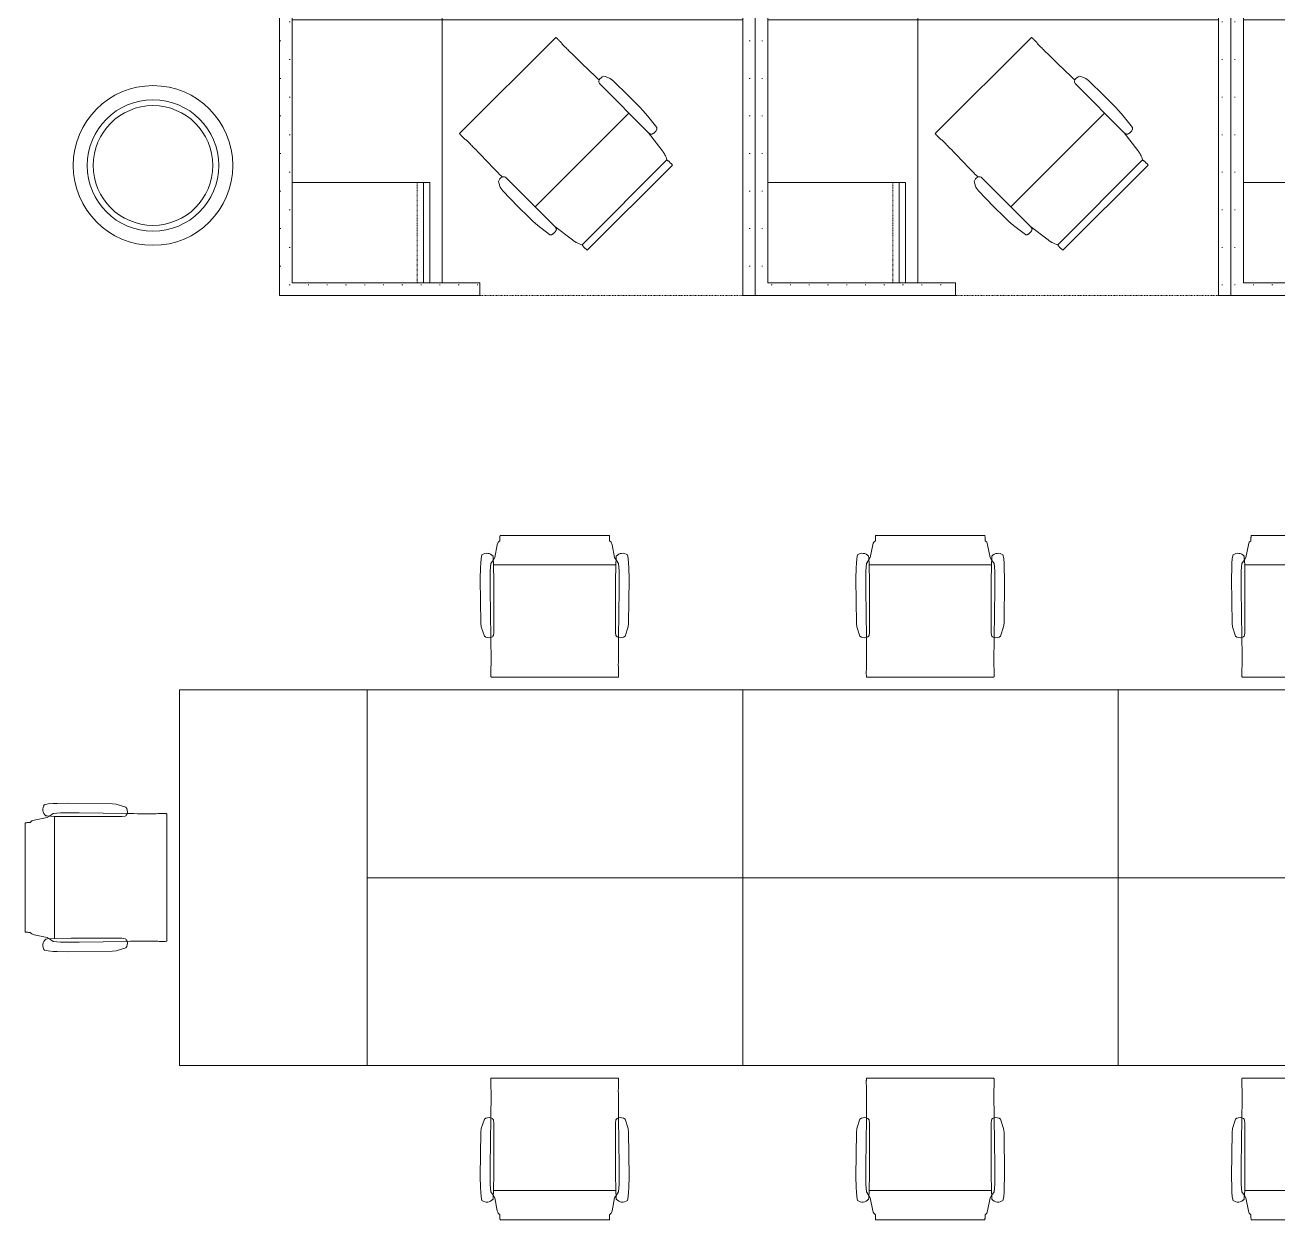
# Model space of a CAD drawing. Header units: inches. Extents: x 416 to 2283, y -56 to 1824.
# Drawn here: x 1849.6 to 2049.7, y 581.5 to 772.3 of the extents above; entities that cross this region are included whole.
import ezdxf

# ---------------------------------------------------------------- set-up
doc = ezdxf.new("R2010")
doc.units = ezdxf.units.IN
doc.header["$MEASUREMENT"] = 0
doc.linetypes.add('DASH 1_32_', pattern=[0.0625, 0.03125, -0.03125])
doc.linetypes.add('Dash 1_8_', pattern=[0.25, 0.125, -0.125])
doc.layers.add('I-FURN', color=30, linetype='Continuous', lineweight=9)
doc.layers.add('I-FURN-PNLS', color=30, linetype='Continuous', lineweight=9)

# ---------------------------------------------------------------- blocks, each defined once
blk = doc.blocks.new('Adjustable Workstation 1 - 7 x 7-7146735-Level XX  POWER _ SIGNAL')
at = {"layer": 'I-FURN'}
h = blk.add_hatch(dxfattribs=at)
h.set_pattern_fill('FP1_1', color=256, style=0, pattern_type=2)
h.set_pattern_definition([(90, (805.175, -2118.223), (-3, 1.5), [0.127, -2.873])])
h.paths.add_polyline_path([(76, -2), (76, 0), (0, 0), (0, -76), (76, -76), (76, -44), (74, -44), (74, -74), (2, -74), (2, -2), (50.73, -2)], flags=0)
for p, q in [((76, 0), (0, 0)), ((0, 0), (0, -76)), ((0, 0), (76, 0)), ((0, -76), (0, 0)), ((76, -2), (76, 0)), ((76, 0), (76, -2)), ((32, -2), (2, -2)), ((2, -2), (2, -74)), ((2, -74), (2, -2)), ((2, -2), (32, -2)), ((2, -74), (2, -2)), ((2, -2), (76, -2)), ((32, -2), (2, -2)), ((2, -2), (2, -50)), ((32, -74), (32, -2)), ((32, -2), (32, -74)), ((76, -2), (32, -2)), ((76, -44), (74, -44)), ((74, -44), (74, -74)), ((74, -50), (74, -44)), ((74, -44), (76, -44)), ((76, -76), (76, -44)), ((76, -44), (76, -76)), ((2, -50), (2, -74)), ((32, -50), (2, -50)), ((2, -50), (2, -74)), ((2, -74), (2, -50)), ((2, -50), (32, -50)), ((74, -50), (32, -50)), ((32, -50), (74, -50)), ((74, -52), (74, -50)), ((74, -74), (74, -50)), ((74, -50), (74, -74)), ((58, -52), (74, -52)), ((58, -52), (74, -52)), ((58, -52), (74, -52)), ((58, -52), (74, -52)), ((58, -52), (74, -52)), ((58, -52), (74, -52)), ((58, -52), (58, -74)), ((74, -52), (58, -52)), ((74, -52), (58, -52)), ((58, -52), (58, -53)), ((74, -52), (58, -52)), ((58, -52), (74, -52)), ((58, -52), (58, -53)), ((58, -52), (58, -53)), ((74, -52), (58, -52)), ((58, -52), (74, -52)), ((58, -52), (58, -53)), ((58, -52), (58, -53)), ((74, -52), (58, -52)), ((58, -52), (74, -52)), ((58, -52), (58, -53)), ((58, -52), (58, -53)), ((74, -74), (74, -52)), ((74, -53), (74, -52)), ((74, -53), (74, -52)), ((74, -52), (74, -53)), ((74, -53), (74, -52)), ((74, -52), (74, -53)), ((74, -53), (74, -52)), ((74, -52), (74, -53)), ((74, -53), (74, -52)), ((58, -53), (74, -53)), ((58, -74), (58, -53)), ((58, -53), (74, -53)), ((74, -53), (58, -53)), ((58, -53), (74, -53)), ((74, -53), (58, -53)), ((58, -53), (74, -53)), ((74, -53), (58, -53)), ((58, -53), (74, -53)), ((74, -53), (74, -74)), ((74, -74), (74, -53)), ((2, -74), (32, -74)), ((32, -74), (2, -74)), ((74, -74), (2, -74)), ((2, -74), (32, -74)), ((2, -74), (32, -74)), ((32, -74), (2, -74)), ((32, -74), (58, -74)), ((32, -74), (74, -74)), ((74, -74), (32, -74)), ((58, -74), (74, -74)), ((74, -74), (58, -74)), ((58, -74), (74, -74)), ((0, -76), (76, -76)), ((76, -76), (0, -76))]:
    blk.add_line(p, q, dxfattribs=at)
at = {"layer": 'I-FURN', "linetype": 'Dash 1_8_'}
for p, q in [((76, 0), (76, -2)), ((76, -2), (76, -44)), ((76, -44), (76, -76))]:
    blk.add_line(p, q, dxfattribs=at)
at = {"layer": 'I-FURN', "linetype": 'DASH 1_32_'}
blk.add_line((58, -54), (74, -54), dxfattribs=at)
blk = doc.blocks.new('Adjustable Workstation 1 - 7 x 7-V2-Level XX  POWER _ SIGNAL')
at = {"layer": 'I-FURN'}
h = blk.add_hatch(dxfattribs=at)
h.set_pattern_fill('FP1_3', color=256, style=0, pattern_type=2)
h.set_pattern_definition([(90, (805.175, -2042.223), (-3, 1.5), [0.127, -2.873])])
h.paths.add_polyline_path([(76, -69.21), (76, -44), (74, -44), (74, -74), (2, -74), (2, -2), (76, -2), (76, 0), (0, 0), (0, -76), (76, -76), (76, -74)], flags=0)
for p, q in [((76, 0), (0, 0)), ((0, 0), (0, -76)), ((0, 0), (76, 0)), ((0, -76), (0, 0)), ((76, -2), (76, 0)), ((76, 0), (76, -2)), ((32, -2), (2, -2)), ((2, -2), (2, -74)), ((2, -74), (2, -2)), ((2, -2), (32, -2)), ((2, -74), (2, -2)), ((2, -2), (76, -2)), ((32, -2), (2, -2)), ((2, -2), (2, -50)), ((32, -74), (32, -2)), ((32, -2), (32, -74)), ((76, -2), (32, -2)), ((76, -44), (74, -44)), ((74, -44), (74, -74)), ((74, -50), (74, -44)), ((74, -44), (76, -44)), ((76, -76), (76, -44)), ((76, -44), (76, -76)), ((2, -50), (2, -74)), ((32, -50), (2, -50)), ((2, -50), (2, -74)), ((2, -74), (2, -50)), ((2, -50), (32, -50)), ((74, -50), (32, -50)), ((32, -50), (74, -50)), ((74, -52), (74, -50)), ((74, -74), (74, -50)), ((74, -50), (74, -74)), ((58, -52), (74, -52)), ((58, -52), (74, -52)), ((58, -52), (74, -52)), ((58, -52), (74, -52)), ((58, -52), (74, -52)), ((58, -52), (74, -52)), ((58, -52), (58, -74)), ((74, -52), (58, -52)), ((74, -52), (58, -52)), ((58, -52), (58, -53)), ((74, -52), (58, -52)), ((58, -52), (74, -52)), ((58, -52), (58, -53)), ((58, -52), (58, -53)), ((74, -52), (58, -52)), ((58, -52), (74, -52)), ((58, -52), (58, -53)), ((58, -52), (58, -53)), ((74, -52), (58, -52)), ((58, -52), (74, -52)), ((58, -52), (58, -53)), ((58, -52), (58, -53)), ((74, -74), (74, -52)), ((74, -53), (74, -52)), ((74, -53), (74, -52)), ((74, -52), (74, -53)), ((74, -53), (74, -52)), ((74, -52), (74, -53)), ((74, -53), (74, -52)), ((74, -52), (74, -53)), ((74, -53), (74, -52)), ((58, -53), (74, -53)), ((58, -74), (58, -53)), ((58, -53), (74, -53)), ((74, -53), (58, -53)), ((58, -53), (74, -53)), ((74, -53), (58, -53)), ((58, -53), (74, -53)), ((74, -53), (58, -53)), ((58, -53), (74, -53)), ((74, -53), (74, -74)), ((74, -74), (74, -53)), ((2, -74), (32, -74)), ((32, -74), (2, -74)), ((74, -74), (2, -74)), ((2, -74), (32, -74)), ((2, -74), (32, -74)), ((32, -74), (2, -74)), ((32, -74), (58, -74)), ((32, -74), (74, -74)), ((74, -74), (32, -74)), ((58, -74), (74, -74)), ((74, -74), (58, -74)), ((58, -74), (74, -74)), ((0, -76), (76, -76)), ((76, -76), (0, -76))]:
    blk.add_line(p, q, dxfattribs=at)
at = {"layer": 'I-FURN', "linetype": 'Dash 1_8_'}
for p, q in [((76, 0), (76, -2)), ((76, -2), (76, -44)), ((76, -44), (76, -76))]:
    blk.add_line(p, q, dxfattribs=at)
at = {"layer": 'I-FURN', "linetype": 'DASH 1_32_'}
blk.add_line((58, -54), (74, -54), dxfattribs=at)
blk = doc.blocks.new('HermanMiller_Collection_Eames_AluminumGroup_LoungeChairSwivel - Arms Swivel Base-6962362-Level XX  POWER _ SIGNAL')
at = {"layer": 'I-FURN'}
for p, q in [((-6.94, 12.09), (-4.59, 12.38)), ((-4.59, 12.38), (-3.51, 12.46)), ((-3.51, 12.46), (-2.64, 12.49)), ((-2.64, 12.49), (-0.18, 12.49)), ((-0.18, 12.49), (3.32, 12.43)), ((3.32, 12.43), (3.84, 12.38)), ((3.84, 12.38), (3.99, 12.34)), ((3.99, 12.34), (4.64, 12.01)), ((-10.12, 10.12), (-6.61, 10.58)), ((-6.61, 10.58), (-6.94, 10.64)), ((-6.61, 10.58), (4.33, 10.58)), ((-2.19, 10.58), (-2.19, -10.58)), ((4.64, 12.01), (4.83, 11.89)), ((13.22, 10.83), (13.22, 10.86)), ((14.64, 10.85), (14.64, -10.85)), ((-12.96, -9.61), (-12.96, 9.61)), ((-11.95, 9.63), (-11.95, 9.59)), ((-11.95, 9.59), (-11.76, 9.6)), ((-11.76, -9.6), (-11.76, 9.6)), ((-11.95, -9.59), (-11.95, -9.63)), ((-11.76, -9.6), (-11.95, -9.59)), ((-6.61, -10.58), (-10.12, -10.12)), ((-6.94, -10.64), (-6.61, -10.58)), ((-6.61, -10.58), (4.33, -10.58)), ((4.64, -12.01), (3.99, -12.34)), ((4.83, -11.89), (4.64, -12.01)), ((13.22, -10.86), (13.22, -10.83)), ((-4.59, -12.38), (-6.94, -12.09)), ((-3.51, -12.46), (-4.59, -12.38)), ((-2.64, -12.49), (-3.51, -12.46)), ((-0.18, -12.49), (-2.64, -12.49)), ((3.32, -12.43), (-0.18, -12.49)), ((3.84, -12.38), (3.32, -12.43)), ((3.99, -12.34), (3.84, -12.38))]:
    blk.add_line(p, q, dxfattribs=at)
at = {"layer": 'I-FURN', "flags": 128}
for points in [[(4.94, 10.96), (5.23, 10.95), (5.52, 10.95)], [(5.52, -10.95), (5.23, -10.95), (4.94, -10.96)]]:
    blk.add_lwpolyline(points, dxfattribs=at)
at = {"layer": 'I-FURN'}
for centre, radius, start, end in [((4.33, 11.27), 0.69, 270, 332.7502), ((3.68, 11.28), 1.3, 345.8347, 28.1255), ((-12.38, 5.3), 4.35, 84.2936, 97.7064), ((-12.38, -5.3), 4.35, 262.2936, 275.7064), ((4.33, -11.27), 0.69, 27.2498, 90), ((3.68, -11.28), 1.3, 331.8745, 14.1653)]:
    blk.add_arc(centre, radius, start, end, dxfattribs=at)
for points, knots in [([(-6.94, 10.64), (-6.95, 10.65), (-6.96, 10.65), (-6.99, 10.65), (-7, 10.66), (-7.02, 10.67), (-7.03, 10.68), (-7.05, 10.69), (-7.06, 10.7), (-7.07, 10.71), (-7.08, 10.72), (-7.09, 10.73), (-7.1, 10.74), (-7.11, 10.76), (-7.11, 10.77), (-7.12, 10.78), (-7.13, 10.8), (-7.14, 10.81), (-7.15, 10.83), (-7.16, 10.85), (-7.17, 10.87), (-7.18, 10.9), (-7.2, 10.95), (-7.22, 11.02), (-7.24, 11.11), (-7.25, 11.23), (-7.26, 11.37), (-7.25, 11.52), (-7.23, 11.66), (-7.21, 11.77), (-7.18, 11.85), (-7.16, 11.9), (-7.15, 11.92), (-7.14, 11.94), (-7.13, 11.96), (-7.12, 11.97), (-7.11, 11.98), (-7.1, 12), (-7.09, 12.01), (-7.08, 12.02), (-7.07, 12.03), (-7.06, 12.04), (-7.05, 12.04), (-7.05, 12.05), (-7.03, 12.06), (-7.02, 12.07), (-7, 12.08), (-6.99, 12.08), (-6.97, 12.09), (-6.95, 12.09), (-6.94, 12.09)], [-1, -1, -1, -1, -0.984375, -0.96875, -0.957031, -0.953125, -0.9375, -0.921875, -0.917969, -0.914062, -0.90625, -0.890625, -0.882812, -0.875, -0.867188, -0.859375, -0.84375, -0.835938, -0.828125, -0.8125, -0.796875, -0.78125, -0.75, -0.708333, -0.666667, -0.583333, -0.5, -0.416667, -0.333333, -0.25, -0.208333, -0.1875, -0.166667, -0.15625, -0.145833, -0.135417, -0.125, -0.114583, -0.104167, -0.09375, -0.088542, -0.083333, -0.078125, -0.072917, -0.0625, -0.052083, -0.041667, -0.03125, -0.020833, 0, 0, 0, 0]), ([(13.22, 10.86), (13.22, 10.87), (13.22, 10.87), (13.23, 10.87), (13.25, 10.88), (13.27, 10.88), (13.29, 10.88), (13.32, 10.88), (13.34, 10.88)], [-1, -1, -1, -1, -0.75, -0.625, -0.5, -0.375, -0.25, 0, 0, 0, 0]), ([(13.34, 10.88), (13.4, 10.89), (13.61, 10.9), (13.97, 10.9), (14.25, 10.89), (14.38, 10.89), (14.47, 10.88), (14.54, 10.87), (14.6, 10.87), (14.63, 10.86), (14.64, 10.85), (14.64, 10.85)], [-1, -1, -1, -1, -0.857143, -0.571429, -0.428571, -0.357143, -0.285714, -0.214286, -0.142857, -0.071429, 0, 0, 0, 0]), ([(-6.94, -12.09), (-6.95, -12.09), (-6.96, -12.09), (-6.99, -12.08), (-7, -12.08), (-7.02, -12.07), (-7.03, -12.06), (-7.05, -12.05), (-7.06, -12.04), (-7.07, -12.03), (-7.08, -12.02), (-7.09, -12.01), (-7.1, -12), (-7.11, -11.98), (-7.12, -11.97), (-7.12, -11.96), (-7.13, -11.94), (-7.14, -11.93), (-7.15, -11.91), (-7.16, -11.89), (-7.17, -11.87), (-7.18, -11.84), (-7.21, -11.77), (-7.23, -11.66), (-7.26, -11.47), (-7.26, -11.28), (-7.24, -11.11), (-7.22, -11.02), (-7.2, -10.95), (-7.18, -10.89), (-7.16, -10.85), (-7.15, -10.82), (-7.13, -10.8), (-7.13, -10.78), (-7.12, -10.77), (-7.11, -10.76), (-7.1, -10.74), (-7.08, -10.73), (-7.08, -10.72), (-7.07, -10.71), (-7.06, -10.7), (-7.05, -10.69), (-7.05, -10.69), (-7.03, -10.68), (-7.02, -10.67), (-7, -10.66), (-6.99, -10.65), (-6.97, -10.65), (-6.95, -10.65), (-6.94, -10.64)], [-1, -1, -1, -1, -0.984375, -0.96875, -0.957031, -0.953125, -0.9375, -0.921875, -0.917969, -0.914062, -0.90625, -0.890625, -0.882812, -0.875, -0.867188, -0.859375, -0.84375, -0.835938, -0.828125, -0.8125, -0.796875, -0.78125, -0.75, -0.666667, -0.583333, -0.416667, -0.333333, -0.291667, -0.25, -0.208333, -0.1875, -0.166667, -0.15625, -0.145833, -0.135417, -0.125, -0.114583, -0.104167, -0.09375, -0.088542, -0.083333, -0.078125, -0.072917, -0.0625, -0.052083, -0.041667, -0.03125, -0.020833, 0, 0, 0, 0]), ([(13.34, -10.88), (13.32, -10.88), (13.29, -10.88), (13.27, -10.88), (13.25, -10.88), (13.23, -10.87), (13.22, -10.87), (13.22, -10.87), (13.22, -10.86)], [-1, -1, -1, -1, -0.75, -0.625, -0.5, -0.375, -0.25, 0, 0, 0, 0]), ([(14.64, -10.85), (14.64, -10.86), (14.62, -10.86), (14.52, -10.88), (14.27, -10.9), (13.87, -10.9), (13.54, -10.9), (13.4, -10.89), (13.34, -10.88)], [-1, -1, -1, -1, -0.892857, -0.785714, -0.571429, -0.285714, -0.142857, 0, 0, 0, 0])]:
    blk.add_open_spline(points, degree=3, knots=knots, dxfattribs=at)
for points in [[(-10.83, 9.99), (-10.79, 10), (-10.71, 10.02), (-10.55, 10.06), (-10.35, 10.09), (-10.2, 10.11), (-10.12, 10.12)], [(5.52, 10.95), (6.54, 10.92), (8.59, 10.89), (10.68, 10.85), (11.73, 10.84)], [(11.73, 10.84), (11.97, 10.84), (12.47, 10.83), (12.96, 10.83), (13.22, 10.83)], [(-11.76, 9.6), (-11.64, 9.67), (-11.37, 9.8), (-11.02, 9.92), (-10.83, 9.99)], [(-10.83, -9.99), (-11.02, -9.92), (-11.37, -9.8), (-11.64, -9.67), (-11.76, -9.6)], [(-10.12, -10.12), (-10.2, -10.11), (-10.35, -10.09), (-10.55, -10.06), (-10.71, -10.02), (-10.79, -10), (-10.83, -9.99)], [(11.73, -10.84), (10.68, -10.85), (8.59, -10.89), (6.54, -10.92), (5.52, -10.95)], [(13.22, -10.83), (12.96, -10.83), (12.47, -10.83), (11.97, -10.84), (11.73, -10.84)]]:
    blk.add_open_spline(points, degree=3, dxfattribs=at)
blk = doc.blocks.new('Adjustable Workstation 1 - 7 x 7-V4-Level XX  POWER _ SIGNAL')
at = {"layer": 'I-FURN'}
h = blk.add_hatch(dxfattribs=at)
h.set_pattern_fill('FP1_5', color=256, style=0, pattern_type=2)
h.set_pattern_definition([(90, (805.175, -1966.223), (-3, 1.5), [0.127, -2.873])])
h.paths.add_polyline_path([(76, 0), (0, 0), (0, -76), (76, -76), (76, -44), (74, -44), (74, -74), (2, -74), (2, -2), (76, -2)], flags=0)
for p, q in [((76, 0), (0, 0)), ((0, 0), (0, -76)), ((0, 0), (76, 0)), ((0, -76), (0, 0)), ((76, -2), (76, 0)), ((76, 0), (76, -2)), ((32, -2), (2, -2)), ((2, -2), (2, -74)), ((2, -74), (2, -2)), ((2, -2), (32, -2)), ((2, -74), (2, -2)), ((2, -2), (76, -2)), ((32, -2), (2, -2)), ((2, -2), (2, -50)), ((32, -74), (32, -2)), ((32, -2), (32, -74)), ((76, -2), (32, -2)), ((76, -44), (74, -44)), ((74, -44), (74, -74)), ((74, -50), (74, -44)), ((74, -44), (76, -44)), ((76, -76), (76, -44)), ((76, -44), (76, -76)), ((2, -50), (2, -74)), ((32, -50), (2, -50)), ((2, -50), (2, -74)), ((2, -74), (2, -50)), ((2, -50), (32, -50)), ((74, -50), (32, -50)), ((32, -50), (74, -50)), ((74, -52), (74, -50)), ((74, -74), (74, -50)), ((74, -50), (74, -74)), ((58, -52), (74, -52)), ((58, -52), (74, -52)), ((58, -52), (74, -52)), ((58, -52), (74, -52)), ((58, -52), (74, -52)), ((58, -52), (74, -52)), ((58, -52), (58, -74)), ((74, -52), (58, -52)), ((74, -52), (58, -52)), ((58, -52), (58, -53)), ((74, -52), (58, -52)), ((58, -52), (74, -52)), ((58, -52), (58, -53)), ((58, -52), (58, -53)), ((74, -52), (58, -52)), ((58, -52), (74, -52)), ((58, -52), (58, -53)), ((58, -52), (58, -53)), ((74, -52), (58, -52)), ((58, -52), (74, -52)), ((58, -52), (58, -53)), ((58, -52), (58, -53)), ((74, -74), (74, -52)), ((74, -53), (74, -52)), ((74, -53), (74, -52)), ((74, -52), (74, -53)), ((74, -53), (74, -52)), ((74, -52), (74, -53)), ((74, -53), (74, -52)), ((74, -52), (74, -53)), ((74, -53), (74, -52)), ((58, -53), (74, -53)), ((58, -74), (58, -53)), ((58, -53), (74, -53)), ((74, -53), (58, -53)), ((58, -53), (74, -53)), ((74, -53), (58, -53)), ((58, -53), (74, -53)), ((74, -53), (58, -53)), ((58, -53), (74, -53)), ((74, -53), (74, -74)), ((74, -74), (74, -53)), ((2, -74), (32, -74)), ((32, -74), (2, -74)), ((74, -74), (2, -74)), ((2, -74), (32, -74)), ((2, -74), (32, -74)), ((32, -74), (2, -74)), ((32, -74), (58, -74)), ((32, -74), (74, -74)), ((74, -74), (32, -74)), ((58, -74), (74, -74)), ((74, -74), (58, -74)), ((58, -74), (74, -74)), ((0, -76), (76, -76)), ((76, -76), (0, -76))]:
    blk.add_line(p, q, dxfattribs=at)
at = {"layer": 'I-FURN', "linetype": 'Dash 1_8_'}
for p, q in [((76, 0), (76, -2)), ((76, -2), (76, -44)), ((76, -44), (76, -76))]:
    blk.add_line(p, q, dxfattribs=at)
at = {"layer": 'I-FURN', "linetype": 'DASH 1_32_'}
blk.add_line((58, -54), (74, -54), dxfattribs=at)
blk = doc.blocks.new('Seating-Small-Teknion-STBB_Qui-R2014 - Small-7264094-Level XX  POWER _ SIGNAL')
at = {"layer": 'I-FURN'}
for radius in [10.5, 9.56]:
    blk.add_circle((0, 0), radius, dxfattribs=at)
for start, end in [(0, 180), (180, 0)]:
    blk.add_arc((0, 0), 12.75, start, end, dxfattribs=at)
blk = doc.blocks.new('F - BENCHING _RECTANGULAR-1 CHAIRS_ - F - BENCHING _RECTANGULAR-1 CHAIRS_-7118175-Level XX  POWER _ SIGNAL')
at = {"layer": 'I-FURN'}
for p, q in [((-10.14, -17.03), (10.2, -17.03)), ((-11.69, -25.08), (-11.2, -23.58)), ((-10.28, -31.02), (-10.17, -23.35)), ((-9.74, -23.68), (-9.68, -24.18)), ((9.75, -24.18), (9.81, -23.68)), ((10.24, -23.35), (10.35, -31.02)), ((11.27, -23.58), (11.76, -25.08)), ((-11.85, -32.67), (-11.75, -25.67)), ((-11.75, -25.67), (-11.69, -25.08)), ((-9.68, -24.18), (-9.68, -32.27)), ((9.75, -32.27), (9.75, -24.18)), ((11.76, -25.08), (11.82, -25.67)), ((11.82, -25.67), (11.92, -32.67)), ((-10.28, -34.02), (-10.28, -31.02)), ((10.35, -31.02), (10.35, -34.02)), ((-11.8, -34.53), (-11.85, -32.67)), ((-10.18, -35.18), (-10.28, -34.02)), ((-9.68, -32.27), (-9.73, -34.95)), ((9.79, -34.95), (9.75, -32.27)), ((10.35, -34.02), (10.24, -35.18)), ((11.92, -32.67), (11.87, -34.53)), ((-11.77, -35.18), (-11.8, -34.53)), ((-11.7, -35.95), (-11.77, -35.18)), ((-11.59, -36.56), (-11.7, -35.95)), ((-9.77, -35.78), (-10.18, -35.18)), ((-9.73, -34.95), (-9.79, -36.11)), ((-9.54, -36.11), (-9.77, -35.78)), ((-9.73, -34.95), (9.79, -34.95)), ((9.84, -35.78), (9.61, -36.11)), ((9.86, -36.11), (9.79, -34.95)), ((10.24, -35.18), (9.84, -35.78)), ((11.77, -35.95), (11.66, -36.56)), ((11.84, -35.18), (11.77, -35.95)), ((11.87, -34.53), (11.84, -35.18)), ((-9.79, -36.11), (-9.81, -36.34)), ((-9.14, -38.18), (-9.54, -36.11)), ((9.61, -36.11), (9.21, -38.18)), ((9.88, -36.34), (9.86, -36.11)), ((-8.99, -38.56), (-9.14, -38.18)), ((-8.74, -38.82), (-8.99, -38.56)), ((8.75, -39.66), (-8.68, -39.66)), ((9.06, -38.56), (8.8, -38.82)), ((9.13, -38.42), (9.06, -38.56)), ((9.21, -38.18), (9.13, -38.42))]:
    blk.add_line(p, q, dxfattribs=at)
for centre, radius, start, end in [((-10.48, -24.43), 1.12, 73.9109, 130.257), ((-10.4, -24.1), 0.781, 32.3218, 73.1534), ((10.47, -24.1), 0.781, 106.8466, 147.6782), ((10.55, -24.43), 1.12, 49.743, 106.0891), ((-10.82, -35.49), 1.32, 234.065, 319.935), ((10.89, -35.49), 1.32, 220.065, 305.935)]:
    blk.add_arc(centre, radius, start, end, dxfattribs=at)
for points, knots in [([(-10.18, -17.97), (-10.18, -17.85), (-10.18, -17.64), (-10.18, -17.41), (-10.17, -17.27), (-10.17, -17.19), (-10.16, -17.12), (-10.15, -17.06), (-10.14, -17.03), (-10.14, -17.03), (-10.14, -17.03)], [-1, -1, -1, -1, -0.727273, -0.545455, -0.454545, -0.363636, -0.272727, -0.181818, -0.090909, 0, 0, 0, 0]), ([(10.2, -17.03), (10.21, -17.03), (10.23, -17.1), (10.25, -17.4), (10.25, -17.73), (10.25, -17.89), (10.25, -17.97)], [-1, -1, -1, -1, -0.727273, -0.363636, -0.181818, 0, 0, 0, 0]), ([(-8.68, -39.66), (-8.68, -39.66), (-8.69, -39.64), (-8.7, -39.59), (-8.71, -39.5), (-8.73, -39.28), (-8.73, -39.01), (-8.74, -38.82)], [-1, -1, -1, -1, -0.888889, -0.777778, -0.666667, -0.444444, 0, 0, 0, 0]), ([(8.8, -38.82), (8.8, -38.87), (8.8, -39.01), (8.8, -39.19), (8.79, -39.34), (8.78, -39.44), (8.78, -39.53), (8.77, -39.59), (8.76, -39.64), (8.75, -39.66), (8.75, -39.66)], [-1, -1, -1, -1, -0.888889, -0.666667, -0.555556, -0.444444, -0.333333, -0.222222, -0.111111, 0, 0, 0, 0])]:
    blk.add_open_spline(points, degree=3, knots=knots, dxfattribs=at)
for points in [[(-10.13, -18.94), (-10.14, -18.78), (-10.16, -18.46), (-10.17, -18.13), (-10.18, -17.97)], [(10.25, -17.97), (10.24, -18.13), (10.23, -18.46), (10.21, -18.78), (10.2, -18.94)], [(-10.17, -23.35), (-10.16, -22.62), (-10.15, -21.16), (-10.14, -19.68), (-10.13, -18.94)], [(10.2, -18.94), (10.2, -19.68), (10.21, -21.16), (10.23, -22.62), (10.24, -23.35)]]:
    blk.add_open_spline(points, degree=3, dxfattribs=at)
at = {"layer": 'I-FURN-PNLS'}
for p, q in [((-30, 15), (30, 15)), ((-30, -15), (-30, 15)), ((30, 15), (30, -15)), ((30, -15), (-30, -15))]:
    blk.add_line(p, q, dxfattribs=at)
blk = doc.blocks.new('F - BENCHING _RECTANGULAR-1 CHAIRS_ - F - BENCHING _RECTANGULAR-1 CHAIRS_-7118174-Level XX  POWER _ SIGNAL')
at = {"layer": 'I-FURN'}
for p, q in [((-9.14, 38.18), (-9.54, 36.11)), ((-8.99, 38.56), (-9.14, 38.18)), ((-8.74, 38.82), (-8.99, 38.56)), ((8.75, 39.66), (-8.68, 39.66)), ((9.06, 38.56), (8.8, 38.82)), ((9.13, 38.42), (9.06, 38.56)), ((9.21, 38.18), (9.13, 38.42)), ((9.61, 36.11), (9.21, 38.18)), ((-11.59, 36.56), (-11.7, 35.95)), ((-9.79, 36.11), (-9.81, 36.34)), ((-9.73, 34.95), (-9.79, 36.11)), ((-9.54, 36.11), (-9.77, 35.78)), ((9.84, 35.78), (9.61, 36.11)), ((9.86, 36.11), (9.79, 34.95)), ((9.88, 36.34), (9.86, 36.11)), ((11.77, 35.95), (11.66, 36.56)), ((-11.8, 34.53), (-11.85, 32.67)), ((-11.77, 35.18), (-11.8, 34.53)), ((-11.7, 35.95), (-11.77, 35.18)), ((-10.18, 35.18), (-10.28, 34.02)), ((-9.77, 35.78), (-10.18, 35.18)), ((-9.68, 32.27), (-9.73, 34.95)), ((-9.73, 34.95), (9.79, 34.95)), ((9.79, 34.95), (9.75, 32.27)), ((10.24, 35.18), (9.84, 35.78)), ((10.35, 34.02), (10.24, 35.18)), ((11.84, 35.18), (11.77, 35.95)), ((11.87, 34.53), (11.84, 35.18)), ((11.92, 32.67), (11.87, 34.53)), ((-11.85, 32.67), (-11.75, 25.67)), ((-10.28, 34.02), (-10.28, 31.02)), ((-9.68, 24.18), (-9.68, 32.27)), ((9.75, 32.27), (9.75, 24.18)), ((10.35, 31.02), (10.35, 34.02)), ((11.82, 25.67), (11.92, 32.67)), ((-10.28, 31.02), (-10.17, 23.35)), ((10.24, 23.35), (10.35, 31.02)), ((-11.75, 25.67), (-11.69, 25.08)), ((-11.69, 25.08), (-11.2, 23.58)), ((-9.74, 23.68), (-9.68, 24.18)), ((9.75, 24.18), (9.81, 23.68)), ((11.27, 23.58), (11.76, 25.08)), ((11.76, 25.08), (11.82, 25.67)), ((-10.14, 17.03), (10.2, 17.03))]:
    blk.add_line(p, q, dxfattribs=at)
for centre, radius, start, end in [((-10.82, 35.49), 1.32, 40.065, 125.935), ((10.89, 35.49), 1.32, 54.065, 139.935), ((-10.48, 24.43), 1.12, 229.743, 286.0891), ((-10.4, 24.1), 0.781, 286.8466, 327.6782), ((10.47, 24.1), 0.781, 212.3218, 253.1534), ((10.55, 24.43), 1.12, 253.9109, 310.257)]:
    blk.add_arc(centre, radius, start, end, dxfattribs=at)
for points, knots in [([(-8.68, 39.66), (-8.68, 39.66), (-8.69, 39.64), (-8.7, 39.59), (-8.71, 39.53), (-8.71, 39.44), (-8.72, 39.34), (-8.73, 39.19), (-8.73, 39.01), (-8.74, 38.87), (-8.74, 38.82)], [0, 0, 0, 0, 0.111111, 0.222222, 0.333333, 0.444444, 0.555556, 0.666667, 0.888889, 1, 1, 1, 1]), ([(8.8, 38.82), (8.8, 39.01), (8.79, 39.28), (8.78, 39.5), (8.77, 39.59), (8.76, 39.64), (8.75, 39.66), (8.75, 39.66)], [0, 0, 0, 0, 0.444444, 0.666667, 0.777778, 0.888889, 1, 1, 1, 1]), ([(-10.18, 17.97), (-10.18, 17.89), (-10.18, 17.73), (-10.18, 17.4), (-10.16, 17.1), (-10.14, 17.03), (-10.14, 17.03)], [0, 0, 0, 0, 0.181818, 0.363636, 0.727273, 1, 1, 1, 1]), ([(10.2, 17.03), (10.21, 17.03), (10.21, 17.03), (10.22, 17.06), (10.23, 17.12), (10.23, 17.19), (10.24, 17.27), (10.25, 17.41), (10.25, 17.64), (10.25, 17.85), (10.25, 17.97)], [0, 0, 0, 0, 0.090909, 0.181818, 0.272727, 0.363636, 0.454545, 0.545455, 0.727273, 1, 1, 1, 1])]:
    blk.add_open_spline(points, degree=3, knots=knots, dxfattribs=at)
for points in [[(-10.17, 23.35), (-10.16, 22.62), (-10.15, 21.16), (-10.14, 19.68), (-10.13, 18.94)], [(10.2, 18.94), (10.2, 19.68), (10.21, 21.16), (10.23, 22.62), (10.24, 23.35)], [(-10.13, 18.94), (-10.14, 18.78), (-10.16, 18.46), (-10.17, 18.13), (-10.18, 17.97)], [(10.25, 17.97), (10.24, 18.13), (10.23, 18.46), (10.21, 18.78), (10.2, 18.94)]]:
    blk.add_open_spline(points, degree=3, dxfattribs=at)
at = {"layer": 'I-FURN-PNLS'}
for p, q in [((30, 15), (-30, 15)), ((-30, 15), (-30, -15)), ((30, -15), (30, 15)), ((-30, -15), (30, -15))]:
    blk.add_line(p, q, dxfattribs=at)

msp = doc.modelspace()

# ---------------------------------------------------------------- block references
at = {"layer": 'I-FURN'}
for name, p, rotation in [('Adjustable Workstation 1 - 7 x 7-V4-Level XX  POWER _ SIGNAL', (1966.22, 805.17), 269.999999999999), ('Adjustable Workstation 1 - 7 x 7-V2-Level XX  POWER _ SIGNAL', (2042.22, 805.17), 269.999999999999), ('Adjustable Workstation 1 - 7 x 7-7146735-Level XX  POWER _ SIGNAL', (2118.22, 805.17), 269.999999999999), ('HermanMiller_Collection_Eames_AluminumGroup_LoungeChairSwivel - Arms Swivel Base-6962362-Level XX  POWER _ SIGNAL', (1937.02, 752.33), 134.9999999999991), ('HermanMiller_Collection_Eames_AluminumGroup_LoungeChairSwivel - Arms Swivel Base-6962362-Level XX  POWER _ SIGNAL', (2013.02, 752.33), 134.9999999999991), ('Seating-Small-Teknion-STBB_Qui-R2014 - Small-7264094-Level XX  POWER _ SIGNAL', (1870, 749.91), 180), ('F - BENCHING _RECTANGULAR-1 CHAIRS_ - F - BENCHING _RECTANGULAR-1 CHAIRS_-7118175-Level XX  POWER _ SIGNAL', (1934.22, 651.17), 180), ('F - BENCHING _RECTANGULAR-1 CHAIRS_ - F - BENCHING _RECTANGULAR-1 CHAIRS_-7118175-Level XX  POWER _ SIGNAL', (1994.22, 651.17), 180), ('F - BENCHING _RECTANGULAR-1 CHAIRS_ - F - BENCHING _RECTANGULAR-1 CHAIRS_-7118175-Level XX  POWER _ SIGNAL', (2054.22, 651.17), 180), ('F - BENCHING _RECTANGULAR-1 CHAIRS_ - F - BENCHING _RECTANGULAR-1 CHAIRS_-7118174-Level XX  POWER _ SIGNAL', (1889.22, 636.17), 90.00000000000072), ('F - BENCHING _RECTANGULAR-1 CHAIRS_ - F - BENCHING _RECTANGULAR-1 CHAIRS_-7118174-Level XX  POWER _ SIGNAL', (1934.22, 621.17), 180), ('F - BENCHING _RECTANGULAR-1 CHAIRS_ - F - BENCHING _RECTANGULAR-1 CHAIRS_-7118174-Level XX  POWER _ SIGNAL', (1994.22, 621.17), 180), ('F - BENCHING _RECTANGULAR-1 CHAIRS_ - F - BENCHING _RECTANGULAR-1 CHAIRS_-7118174-Level XX  POWER _ SIGNAL', (2054.22, 621.17), 180)]:
    msp.add_blockref(name, p, dxfattribs=dict(at, rotation=rotation))

doc.saveas('drawing.dxf')
